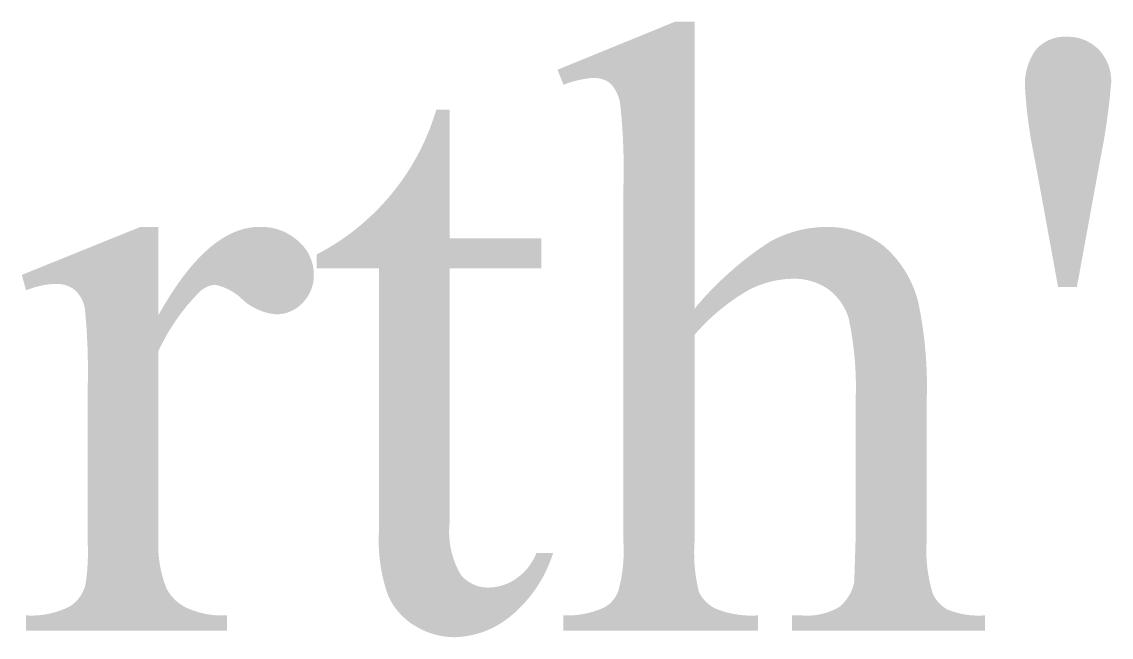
# Model space of a CAD drawing. Header units: millimetres. Extents: x 1235 to 1439, y 1033 to 1126.
# Drawn here: x 1405.66 to 1411.97, y 1053.02 to 1056.58 of the extents above; entities that cross this region are included whole.
import ezdxf

# ---------------------------------------------------------------- set-up
doc = ezdxf.new("R2010")
doc.units = ezdxf.units.MM
doc.layers.add('默认', color=18, linetype='Continuous', true_color=0x000000)

msp = doc.modelspace()

# ---------------------------------------------------------------- hatches: boundary and pattern name
at = {"layer": '默认'}
for points in [[(1409.5542, 1056.5769), (1409.5542, 1054.9167), (1409.5777, 1054.9447), (1409.6018, 1054.9721), (1409.6264, 1054.9992), (1409.6516, 1055.0258), (1409.6773, 1055.0519), (1409.7035, 1055.0776), (1409.7302, 1055.1028), (1409.7573, 1055.1274), (1409.785, 1055.1515), (1409.8131, 1055.1751), (1409.8416, 1055.1981), (1409.8706, 1055.2206), (1409.9, 1055.2424), (1409.9297, 1055.2637), (1409.9598, 1055.2844), (1409.9903, 1055.3045), (1410.0087, 1055.3144), (1410.0275, 1055.3237), (1410.0465, 1055.3324), (1410.0659, 1055.3406), (1410.0856, 1055.3482), (1410.1055, 1055.3551), (1410.1257, 1055.3615), (1410.1461, 1055.3673), (1410.1666, 1055.3724), (1410.1872, 1055.3768), (1410.208, 1055.3806), (1410.2289, 1055.3838), (1410.2497, 1055.3863), (1410.2707, 1055.3882), (1410.2916, 1055.3894), (1410.3124, 1055.39), (1410.3233, 1055.3902), (1410.3343, 1055.3901), (1410.3453, 1055.3898), (1410.3563, 1055.3893), (1410.3673, 1055.3886), (1410.3783, 1055.3876), (1410.3894, 1055.3863), (1410.4004, 1055.3849), (1410.4114, 1055.3832), (1410.4224, 1055.3813), (1410.4333, 1055.3791), (1410.4443, 1055.3767), (1410.4551, 1055.3741), (1410.466, 1055.3713), (1410.4768, 1055.3682), (1410.4875, 1055.3649), (1410.4981, 1055.3613), (1410.5087, 1055.3576), (1410.5191, 1055.3536), (1410.5295, 1055.3494), (1410.5398, 1055.345), (1410.55, 1055.3404), (1410.56, 1055.3355), (1410.5699, 1055.3305), (1410.5798, 1055.3252), (1410.5894, 1055.3198), (1410.599, 1055.3142), (1410.6084, 1055.3084), (1410.6176, 1055.3024), (1410.6267, 1055.2963), (1410.6357, 1055.2899), (1410.6445, 1055.2835), (1410.6538, 1055.2754), (1410.6629, 1055.2672), (1410.672, 1055.2588), (1410.6809, 1055.2501), (1410.6896, 1055.2413), (1410.6982, 1055.2323), (1410.7066, 1055.2231), (1410.7148, 1055.2137), (1410.7229, 1055.2041), (1410.7308, 1055.1944), (1410.7385, 1055.1845), (1410.746, 1055.1744), (1410.7533, 1055.1642), (1410.7604, 1055.1538), (1410.7674, 1055.1433), (1410.774, 1055.1327), (1410.7805, 1055.1219), (1410.7868, 1055.111), (1410.7928, 1055.0999), (1410.7987, 1055.0888), (1410.8043, 1055.0775), (1410.8096, 1055.0662), (1410.8147, 1055.0548), (1410.8196, 1055.0432), (1410.8243, 1055.0316), (1410.8287, 1055.02), (1410.8329, 1055.0083), (1410.8368, 1054.9965), (1410.8405, 1054.9846), (1410.8439, 1054.9728), (1410.8472, 1054.9609), (1410.8501, 1054.949), (1410.8638, 1054.8775), (1410.8752, 1054.8055), (1410.8845, 1054.7331), (1410.8915, 1054.6605), (1410.8963, 1054.5877), (1410.8988, 1054.5148), (1410.8991, 1054.4419), (1410.8972, 1054.3691), (1410.8972, 1053.5663), (1410.8963, 1053.5477), (1410.8958, 1053.5291), (1410.8957, 1053.5105), (1410.896, 1053.4919), (1410.8967, 1053.4732), (1410.8979, 1053.4545), (1410.8994, 1053.4359), (1410.9014, 1053.4173), (1410.9038, 1053.3988), (1410.9066, 1053.3803), (1410.9098, 1053.3619), (1410.9134, 1053.3435), (1410.9175, 1053.3253), (1410.9219, 1053.3072), (1410.9267, 1053.2893), (1410.9319, 1053.2714), (1410.9335, 1053.2678), (1410.9351, 1053.2642), (1410.9368, 1053.2606), (1410.9386, 1053.257), (1410.9405, 1053.2535), (1410.9425, 1053.25), (1410.9445, 1053.2465), (1410.9466, 1053.2431), (1410.9488, 1053.2397), (1410.9511, 1053.2364), (1410.9534, 1053.2331), (1410.9558, 1053.2298), (1410.9583, 1053.2266), (1410.9608, 1053.2234), (1410.9634, 1053.2203), (1410.9661, 1053.2173), (1410.9689, 1053.2143), (1410.9717, 1053.2113), (1410.9745, 1053.2085), (1410.9774, 1053.2057), (1410.9804, 1053.2029), (1410.9834, 1053.2002), (1410.9865, 1053.1976), (1410.9896, 1053.1951), (1410.9928, 1053.1926), (1410.996, 1053.1902), (1410.9993, 1053.1878), (1411.0026, 1053.1856), (1411.0059, 1053.1834), (1411.0093, 1053.1813), (1411.0127, 1053.1792), (1411.0161, 1053.1773), (1411.029, 1053.1722), (1411.042, 1053.1674), (1411.0552, 1053.1631), (1411.0686, 1053.1591), (1411.082, 1053.1555), (1411.0956, 1053.1523), (1411.1093, 1053.1495), (1411.1231, 1053.1471), (1411.137, 1053.1451), (1411.1509, 1053.1435), (1411.1648, 1053.1423), (1411.1787, 1053.1416), (1411.1926, 1053.1412), (1411.2065, 1053.1413), (1411.2204, 1053.1417), (1411.2342, 1053.1426), (1411.2342, 1053.0534), (1410.1191, 1053.0534), (1410.1191, 1053.1426), (1410.1712, 1053.1426), (1410.1782, 1053.142), (1410.1853, 1053.1415), (1410.1924, 1053.1412), (1410.1995, 1053.141), (1410.2066, 1053.141), (1410.2138, 1053.1411), (1410.221, 1053.1413), (1410.2281, 1053.1416), (1410.2353, 1053.1422), (1410.2425, 1053.1428), (1410.2496, 1053.1436), (1410.2568, 1053.1445), (1410.2639, 1053.1456), (1410.271, 1053.1468), (1410.2781, 1053.1481), (1410.2852, 1053.1496), (1410.2922, 1053.1512), (1410.2993, 1053.1529), (1410.3062, 1053.1548), (1410.3132, 1053.1569), (1410.32, 1053.159), (1410.3269, 1053.1613), (1410.3337, 1053.1637), (1410.3404, 1053.1662), (1410.347, 1053.1689), (1410.3536, 1053.1717), (1410.3602, 1053.1746), (1410.3666, 1053.1776), (1410.373, 1053.1808), (1410.3793, 1053.184), (1410.3856, 1053.1874), (1410.3917, 1053.1909), (1410.3957, 1053.1943), (1410.3996, 1053.1977), (1410.4035, 1053.2013), (1410.4073, 1053.2049), (1410.411, 1053.2087), (1410.4147, 1053.2125), (1410.4183, 1053.2164), (1410.4218, 1053.2204), (1410.4253, 1053.2244), (1410.4286, 1053.2286), (1410.4319, 1053.2328), (1410.4351, 1053.2371), (1410.4382, 1053.2414), (1410.4412, 1053.2459), (1410.4442, 1053.2503), (1410.447, 1053.2549), (1410.4497, 1053.2595), (1410.4524, 1053.2642), (1410.4549, 1053.2689), (1410.4573, 1053.2736), (1410.4597, 1053.2784), (1410.4619, 1053.2833), (1410.4641, 1053.2882), (1410.4661, 1053.2931), (1410.468, 1053.2981), (1410.4698, 1053.303), (1410.4715, 1053.3081), (1410.4731, 1053.3131), (1410.4746, 1053.3181), (1410.476, 1053.3232), (1410.4773, 1053.3283), (1410.4784, 1053.3334), (1410.4859, 1053.5663), (1410.4859, 1054.3691), (1410.4879, 1054.4304), (1410.488, 1054.4917), (1410.4861, 1054.5531), (1410.4822, 1054.6144), (1410.4764, 1054.6756), (1410.4687, 1054.7365), (1410.459, 1054.7971), (1410.4475, 1054.8573), (1410.4455, 1054.8637), (1410.4435, 1054.87), (1410.4413, 1054.8764), (1410.439, 1054.8827), (1410.4365, 1054.889), (1410.4339, 1054.8953), (1410.4311, 1054.9015), (1410.4283, 1054.9077), (1410.4253, 1054.9138), (1410.4221, 1054.9198), (1410.4189, 1054.9258), (1410.4155, 1054.9318), (1410.412, 1054.9377), (1410.4083, 1054.9435), (1410.4046, 1054.9492), (1410.4007, 1054.9548), (1410.3967, 1054.9604), (1410.3926, 1054.9659), (1410.3884, 1054.9713), (1410.384, 1054.9766), (1410.3796, 1054.9818), (1410.3751, 1054.9869), (1410.3704, 1054.9919), (1410.3657, 1054.9968), (1410.3609, 1055.0016), (1410.3559, 1055.0063), (1410.3509, 1055.0109), (1410.3459, 1055.0153), (1410.3407, 1055.0197), (1410.3355, 1055.0239), (1410.3302, 1055.028), (1410.3248, 1055.032), (1410.3193, 1055.0356), (1410.3136, 1055.0391), (1410.3079, 1055.0425), (1410.3022, 1055.0458), (1410.2963, 1055.049), (1410.2904, 1055.0521), (1410.2844, 1055.0551), (1410.2783, 1055.058), (1410.2722, 1055.0608), (1410.266, 1055.0634), (1410.2597, 1055.066), (1410.2534, 1055.0684), (1410.2471, 1055.0707), (1410.2407, 1055.0729), (1410.2342, 1055.0749), (1410.2277, 1055.0768), (1410.2212, 1055.0786), (1410.2147, 1055.0803), (1410.2081, 1055.0819), (1410.2015, 1055.0833), (1410.1948, 1055.0846), (1410.1882, 1055.0857), (1410.1815, 1055.0868), (1410.1749, 1055.0877), (1410.1682, 1055.0884), (1410.1615, 1055.0891), (1410.1548, 1055.0896), (1410.1482, 1055.0899), (1410.1415, 1055.0902), (1410.1349, 1055.0903), (1410.1282, 1055.0903), (1410.1216, 1055.0902), (1410.1053, 1055.0896), (1410.089, 1055.0886), (1410.0726, 1055.0871), (1410.0563, 1055.0851), (1410.04, 1055.0827), (1410.0238, 1055.0798), (1410.0076, 1055.0764), (1409.9915, 1055.0725), (1409.9756, 1055.0682), (1409.9598, 1055.0635), (1409.9441, 1055.0583), (1409.9287, 1055.0526), (1409.9134, 1055.0465), (1409.8983, 1055.04), (1409.8835, 1055.0331), (1409.8689, 1055.0258), (1409.8469, 1055.0128), (1409.8251, 1054.9994), (1409.8036, 1054.9855), (1409.7823, 1054.9711), (1409.7614, 1054.9563), (1409.7407, 1054.941), (1409.7204, 1054.9253), (1409.7004, 1054.9091), (1409.6808, 1054.8925), (1409.6615, 1054.8755), (1409.6426, 1054.8581), (1409.6241, 1054.8403), (1409.606, 1054.8222), (1409.5883, 1054.8036), (1409.571, 1054.7848), (1409.5542, 1054.7656), (1409.5542, 1053.5663), (1409.5531, 1053.5481), (1409.5525, 1053.5299), (1409.5521, 1053.5117), (1409.5522, 1053.4934), (1409.5525, 1053.4751), (1409.5533, 1053.4568), (1409.5544, 1053.4386), (1409.5558, 1053.4203), (1409.5576, 1053.4021), (1409.5598, 1053.3839), (1409.5623, 1053.3658), (1409.5652, 1053.3478), (1409.5684, 1053.3298), (1409.572, 1053.3119), (1409.5759, 1053.2941), (1409.5802, 1053.2764), (1409.5822, 1053.2726), (1409.5842, 1053.2689), (1409.5863, 1053.2651), (1409.5885, 1053.2614), (1409.5907, 1053.2578), (1409.5931, 1053.2542), (1409.5955, 1053.2506), (1409.598, 1053.2471), (1409.6006, 1053.2436), (1409.6033, 1053.2402), (1409.606, 1053.2368), (1409.6088, 1053.2335), (1409.6116, 1053.2302), (1409.6146, 1053.227), (1409.6176, 1053.2238), (1409.6207, 1053.2207), (1409.6238, 1053.2177), (1409.627, 1053.2147), (1409.6302, 1053.2118), (1409.6336, 1053.209), (1409.6369, 1053.2062), (1409.6403, 1053.2036), (1409.6438, 1053.201), (1409.6473, 1053.1984), (1409.6509, 1053.196), (1409.6545, 1053.1936), (1409.6581, 1053.1913), (1409.6618, 1053.1891), (1409.6655, 1053.1869), (1409.6693, 1053.1849), (1409.673, 1053.1829), (1409.6768, 1053.181), (1409.6913, 1053.1754), (1409.7059, 1053.1703), (1409.7207, 1053.1655), (1409.7356, 1053.1611), (1409.7507, 1053.1572), (1409.766, 1053.1537), (1409.7813, 1053.1506), (1409.7967, 1053.148), (1409.8122, 1053.1457), (1409.8277, 1053.144), (1409.8433, 1053.1426), (1409.8589, 1053.1417), (1409.8744, 1053.1413), (1409.89, 1053.1413), (1409.9055, 1053.1417), (1409.9209, 1053.1426), (1409.9209, 1053.0534), (1408.796, 1053.0534), (1408.796, 1053.1426), (1408.8111, 1053.1421), (1408.8264, 1053.142), (1408.8416, 1053.1424), (1408.8569, 1053.1433), (1408.8722, 1053.1447), (1408.8874, 1053.1465), (1408.9026, 1053.1488), (1408.9178, 1053.1515), (1408.9328, 1053.1548), (1408.9478, 1053.1584), (1408.9625, 1053.1626), (1408.9772, 1053.1671), (1408.9917, 1053.1721), (1409.0059, 1053.1776), (1409.02, 1053.1834), (1409.0338, 1053.1897), (1409.0372, 1053.1916), (1409.0405, 1053.1936), (1409.0437, 1053.1957), (1409.047, 1053.1979), (1409.0502, 1053.2001), (1409.0533, 1053.2025), (1409.0564, 1053.2049), (1409.0595, 1053.2073), (1409.0625, 1053.2099), (1409.0654, 1053.2125), (1409.0683, 1053.2152), (1409.0712, 1053.218), (1409.074, 1053.2208), (1409.0767, 1053.2237), (1409.0793, 1053.2266), (1409.0819, 1053.2296), (1409.0845, 1053.2327), (1409.0869, 1053.2358), (1409.0893, 1053.239), (1409.0916, 1053.2422), (1409.0938, 1053.2455), (1409.096, 1053.2488), (1409.0981, 1053.2521), (1409.1001, 1053.2555), (1409.102, 1053.259), (1409.1038, 1053.2624), (1409.1056, 1053.2659), (1409.1073, 1053.2695), (1409.1089, 1053.273), (1409.1104, 1053.2766), (1409.1118, 1053.2802), (1409.1131, 1053.2838), (1409.1177, 1053.301), (1409.122, 1053.3183), (1409.1258, 1053.3357), (1409.1294, 1053.3531), (1409.1325, 1053.3707), (1409.1353, 1053.3884), (1409.1377, 1053.4061), (1409.1398, 1053.4238), (1409.1415, 1053.4416), (1409.1428, 1053.4594), (1409.1437, 1053.4773), (1409.1443, 1053.4951), (1409.1445, 1053.513), (1409.1443, 1053.5308), (1409.1438, 1053.5486), (1409.1429, 1053.5663), (1409.1429, 1055.6205), (1409.1442, 1055.6803), (1409.1445, 1055.7401), (1409.1437, 1055.8), (1409.1419, 1055.8599), (1409.1391, 1055.9197), (1409.1352, 1055.9795), (1409.1303, 1056.0391), (1409.1243, 1056.0987), (1409.1237, 1056.1028), (1409.1231, 1056.107), (1409.1224, 1056.1112), (1409.1216, 1056.1153), (1409.1207, 1056.1195), (1409.1198, 1056.1236), (1409.1187, 1056.1278), (1409.1176, 1056.1319), (1409.1164, 1056.136), (1409.1151, 1056.1401), (1409.1137, 1056.1441), (1409.1122, 1056.1481), (1409.1107, 1056.1522), (1409.1091, 1056.1561), (1409.1074, 1056.1601), (1409.1056, 1056.164), (1409.1037, 1056.1679), (1409.1018, 1056.1717), (1409.0997, 1056.1755), (1409.0976, 1056.1792), (1409.0955, 1056.1829), (1409.0932, 1056.1866), (1409.0909, 1056.1902), (1409.0886, 1056.1938), (1409.0861, 1056.1973), (1409.0836, 1056.2007), (1409.081, 1056.2041), (1409.0784, 1056.2074), (1409.0757, 1056.2107), (1409.0729, 1056.2139), (1409.0701, 1056.217), (1409.0673, 1056.2201), (1409.0646, 1056.2221), (1409.0619, 1056.2241), (1409.0591, 1056.2261), (1409.0562, 1056.2279), (1409.0533, 1056.2297), (1409.0504, 1056.2315), (1409.0474, 1056.2332), (1409.0443, 1056.2348), (1409.0413, 1056.2364), (1409.0382, 1056.2379), (1409.035, 1056.2393), (1409.0318, 1056.2407), (1409.0286, 1056.242), (1409.0253, 1056.2432), (1409.0221, 1056.2444), (1409.0188, 1056.2454), (1409.0154, 1056.2464), (1409.0121, 1056.2474), (1409.0087, 1056.2482), (1409.0053, 1056.249), (1409.0019, 1056.2497), (1408.9985, 1056.2503), (1408.9951, 1056.2509), (1408.9917, 1056.2513), (1408.9883, 1056.2517), (1408.9849, 1056.252), (1408.9814, 1056.2523), (1408.978, 1056.2524), (1408.9746, 1056.2525), (1408.9712, 1056.2525), (1408.9678, 1056.2525), (1408.9645, 1056.2523), (1408.9537, 1056.2513), (1408.9429, 1056.25), (1408.9322, 1056.2486), (1408.9214, 1056.247), (1408.9107, 1056.2452), (1408.9, 1056.2431), (1408.8894, 1056.2409), (1408.8788, 1056.2386), (1408.8682, 1056.236), (1408.8577, 1056.2332), (1408.8472, 1056.2302), (1408.8369, 1056.2271), (1408.8265, 1056.2237), (1408.8163, 1056.2202), (1408.8061, 1056.2165), (1408.796, 1056.2127), (1408.7613, 1056.2994), (1409.4402, 1056.5769)], [(1411.5241, 1055.7766), (1411.5136, 1055.8274), (1411.5041, 1055.8785), (1411.4955, 1055.9297), (1411.4879, 1055.9812), (1411.4812, 1056.0327), (1411.4756, 1056.0844), (1411.4709, 1056.1361), (1411.4671, 1056.1879), (1411.4665, 1056.1954), (1411.4661, 1056.2029), (1411.4659, 1056.2104), (1411.4658, 1056.218), (1411.4659, 1056.2256), (1411.4662, 1056.2332), (1411.4666, 1056.2408), (1411.4672, 1056.2484), (1411.468, 1056.2561), (1411.469, 1056.2637), (1411.4701, 1056.2713), (1411.4714, 1056.2789), (1411.4729, 1056.2865), (1411.4746, 1056.294), (1411.4764, 1056.3015), (1411.4784, 1056.309), (1411.4805, 1056.3164), (1411.4829, 1056.3237), (1411.4854, 1056.331), (1411.488, 1056.3383), (1411.4908, 1056.3455), (1411.4938, 1056.3525), (1411.497, 1056.3596), (1411.5002, 1056.3665), (1411.5037, 1056.3733), (1411.5073, 1056.3801), (1411.511, 1056.3867), (1411.5148, 1056.3933), (1411.5188, 1056.3997), (1411.5229, 1056.406), (1411.5272, 1056.4122), (1411.5315, 1056.4183), (1411.5356, 1056.4227), (1411.5399, 1056.4269), (1411.5442, 1056.431), (1411.5487, 1056.4351), (1411.5534, 1056.439), (1411.5581, 1056.4428), (1411.563, 1056.4465), (1411.568, 1056.4501), (1411.5731, 1056.4536), (1411.5783, 1056.4569), (1411.5836, 1056.4601), (1411.589, 1056.4631), (1411.5945, 1056.466), (1411.6001, 1056.4688), (1411.6058, 1056.4714), (1411.6115, 1056.4738), (1411.6173, 1056.4761), (1411.6232, 1056.4782), (1411.6291, 1056.4801), (1411.635, 1056.4819), (1411.641, 1056.4835), (1411.6471, 1056.485), (1411.6531, 1056.4863), (1411.6592, 1056.4874), (1411.6652, 1056.4883), (1411.6713, 1056.4891), (1411.6774, 1056.4897), (1411.6835, 1056.4901), (1411.6895, 1056.4904), (1411.6955, 1056.4905), (1411.7015, 1056.4904), (1411.7075, 1056.4902), (1411.7137, 1056.4903), (1411.7199, 1056.4903), (1411.7262, 1056.4901), (1411.7325, 1056.4897), (1411.7388, 1056.4892), (1411.7451, 1056.4885), (1411.7514, 1056.4877), (1411.7578, 1056.4867), (1411.7641, 1056.4855), (1411.7703, 1056.4842), (1411.7766, 1056.4827), (1411.7828, 1056.481), (1411.789, 1056.4792), (1411.7952, 1056.4772), (1411.8013, 1056.475), (1411.8073, 1056.4727), (1411.8133, 1056.4703), (1411.8192, 1056.4677), (1411.8251, 1056.4649), (1411.8308, 1056.462), (1411.8365, 1056.4589), (1411.8421, 1056.4557), (1411.8476, 1056.4524), (1411.853, 1056.449), (1411.8583, 1056.4454), (1411.8635, 1056.4417), (1411.8685, 1056.4378), (1411.8735, 1056.4339), (1411.8783, 1056.4298), (1411.883, 1056.4257), (1411.8876, 1056.4214), (1411.8921, 1056.4171), (1411.8965, 1056.4124), (1411.9008, 1056.4076), (1411.905, 1056.4027), (1411.9092, 1056.3976), (1411.9132, 1056.3924), (1411.9171, 1056.3871), (1411.9208, 1056.3817), (1411.9245, 1056.3762), (1411.928, 1056.3706), (1411.9313, 1056.3648), (1411.9346, 1056.359), (1411.9376, 1056.3531), (1411.9406, 1056.3471), (1411.9433, 1056.341), (1411.946, 1056.3348), (1411.9484, 1056.3286), (1411.9507, 1056.3223), (1411.9529, 1056.316), (1411.9548, 1056.3096), (1411.9566, 1056.3032), (1411.9583, 1056.2967), (1411.9597, 1056.2902), (1411.961, 1056.2837), (1411.9622, 1056.2771), (1411.9631, 1056.2706), (1411.9639, 1056.2641), (1411.9645, 1056.2575), (1411.965, 1056.251), (1411.9653, 1056.2445), (1411.9654, 1056.238), (1411.9654, 1056.2315), (1411.9652, 1056.2251), (1411.9544, 1056.1116), (1411.94, 1055.9986), (1411.9221, 1055.886), (1411.9007, 1055.7741), (1411.7669, 1055.0431), (1411.6579, 1055.0431)], [(1408.1368, 1056.069), (1408.1368, 1055.3231), (1408.6671, 1055.3231), (1408.6671, 1055.1497), (1408.1368, 1055.1497), (1408.1368, 1053.6778), (1408.136, 1053.6683), (1408.1352, 1053.6588), (1408.1347, 1053.6493), (1408.1344, 1053.6397), (1408.1342, 1053.6301), (1408.1343, 1053.6204), (1408.1345, 1053.6108), (1408.1349, 1053.6011), (1408.1355, 1053.5915), (1408.1363, 1053.5818), (1408.1373, 1053.5721), (1408.1384, 1053.5625), (1408.1398, 1053.5529), (1408.1413, 1053.5433), (1408.1431, 1053.5337), (1408.145, 1053.5241), (1408.1471, 1053.5146), (1408.1494, 1053.5052), (1408.1519, 1053.4958), (1408.1546, 1053.4864), (1408.1574, 1053.4771), (1408.1605, 1053.4679), (1408.1637, 1053.4588), (1408.1671, 1053.4497), (1408.1706, 1053.4407), (1408.1743, 1053.4318), (1408.1782, 1053.423), (1408.1823, 1053.4143), (1408.1865, 1053.4057), (1408.1909, 1053.3972), (1408.1954, 1053.3887), (1408.2, 1053.3805), (1408.2036, 1053.3761), (1408.2072, 1053.3718), (1408.2111, 1053.3675), (1408.215, 1053.3634), (1408.2191, 1053.3594), (1408.2234, 1053.3554), (1408.2277, 1053.3516), (1408.2322, 1053.3479), (1408.2368, 1053.3443), (1408.2416, 1053.3408), (1408.2464, 1053.3375), (1408.2514, 1053.3342), (1408.2564, 1053.3312), (1408.2616, 1053.3283), (1408.2668, 1053.3255), (1408.2721, 1053.3229), (1408.2775, 1053.3204), (1408.283, 1053.3181), (1408.2885, 1053.316), (1408.2941, 1053.314), (1408.2997, 1053.3122), (1408.3053, 1053.3106), (1408.311, 1053.3092), (1408.3167, 1053.3079), (1408.3224, 1053.3068), (1408.3282, 1053.3058), (1408.3339, 1053.305), (1408.3396, 1053.3044), (1408.3453, 1053.304), (1408.351, 1053.3037), (1408.3567, 1053.3036), (1408.3623, 1053.3036), (1408.3675, 1053.3038), (1408.3728, 1053.304), (1408.378, 1053.3043), (1408.3832, 1053.3047), (1408.3885, 1053.3052), (1408.3937, 1053.3058), (1408.3989, 1053.3065), (1408.4042, 1053.3073), (1408.4094, 1053.3082), (1408.4146, 1053.3091), (1408.4198, 1053.3102), (1408.4249, 1053.3114), (1408.4301, 1053.3127), (1408.4352, 1053.3141), (1408.4403, 1053.3156), (1408.4454, 1053.3171), (1408.4505, 1053.3188), (1408.4555, 1053.3206), (1408.4605, 1053.3224), (1408.4654, 1053.3244), (1408.4703, 1053.3264), (1408.4752, 1053.3286), (1408.48, 1053.3308), (1408.4848, 1053.3331), (1408.4895, 1053.3355), (1408.4942, 1053.3379), (1408.4988, 1053.3405), (1408.5033, 1053.3431), (1408.5078, 1053.3458), (1408.5122, 1053.3486), (1408.5166, 1053.3515), (1408.5258, 1053.3579), (1408.5307, 1053.3614), (1408.5355, 1053.3651), (1408.5402, 1053.3688), (1408.5449, 1053.3726), (1408.5495, 1053.3765), (1408.554, 1053.3805), (1408.5585, 1053.3846), (1408.5629, 1053.3888), (1408.5673, 1053.3931), (1408.5715, 1053.3975), (1408.5757, 1053.4019), (1408.5798, 1053.4064), (1408.5838, 1053.4111), (1408.5878, 1053.4157), (1408.5916, 1053.4205), (1408.5954, 1053.4253), (1408.599, 1053.4302), (1408.6026, 1053.4352), (1408.6061, 1053.4402), (1408.6094, 1053.4453), (1408.6127, 1053.4504), (1408.6159, 1053.4556), (1408.619, 1053.4609), (1408.622, 1053.4662), (1408.6248, 1053.4715), (1408.6276, 1053.4769), (1408.6303, 1053.4823), (1408.6328, 1053.4878), (1408.6353, 1053.4933), (1408.6376, 1053.4988), (1408.6399, 1053.5043), (1408.7365, 1053.5043), (1408.7322, 1053.4912), (1408.7278, 1053.4782), (1408.723, 1053.4652), (1408.7181, 1053.4522), (1408.7129, 1053.4394), (1408.7074, 1053.4265), (1408.7017, 1053.4138), (1408.6958, 1053.4012), (1408.6897, 1053.3886), (1408.6833, 1053.3762), (1408.6767, 1053.3638), (1408.6698, 1053.3516), (1408.6628, 1053.3395), (1408.6555, 1053.3275), (1408.648, 1053.3156), (1408.6402, 1053.3039), (1408.6323, 1053.2923), (1408.6242, 1053.2809), (1408.6158, 1053.2696), (1408.6073, 1053.2584), (1408.5986, 1053.2475), (1408.5896, 1053.2367), (1408.5805, 1053.226), (1408.5713, 1053.2156), (1408.5618, 1053.2053), (1408.5522, 1053.1952), (1408.5424, 1053.1853), (1408.5324, 1053.1756), (1408.5223, 1053.1661), (1408.5121, 1053.1568), (1408.5017, 1053.1478), (1408.4912, 1053.1389), (1408.4827, 1053.1319), (1408.4741, 1053.1252), (1408.4653, 1053.1186), (1408.4563, 1053.1121), (1408.4472, 1053.1059), (1408.4379, 1053.0998), (1408.4285, 1053.0939), (1408.4189, 1053.0882), (1408.4092, 1053.0827), (1408.3994, 1053.0773), (1408.3894, 1053.0722), (1408.3794, 1053.0673), (1408.3692, 1053.0626), (1408.3589, 1053.0581), (1408.3485, 1053.0538), (1408.3381, 1053.0498), (1408.3275, 1053.0459), (1408.3169, 1053.0423), (1408.3062, 1053.039), (1408.2954, 1053.0358), (1408.2846, 1053.0329), (1408.2737, 1053.0302), (1408.2628, 1053.0278), (1408.2519, 1053.0255), (1408.2409, 1053.0236), (1408.2299, 1053.0218), (1408.2189, 1053.0203), (1408.2079, 1053.019), (1408.197, 1053.018), (1408.186, 1053.0172), (1408.175, 1053.0166), (1408.1641, 1053.0162), (1408.1496, 1053.0166), (1408.135, 1053.0174), (1408.1205, 1053.0188), (1408.1059, 1053.0206), (1408.0914, 1053.0229), (1408.077, 1053.0258), (1408.0626, 1053.0291), (1408.0484, 1053.0328), (1408.0342, 1053.0371), (1408.0203, 1053.0418), (1408.0065, 1053.047), (1407.9929, 1053.0526), (1407.9796, 1053.0587), (1407.9665, 1053.0652), (1407.9536, 1053.0721), (1407.9346, 1053.0832), (1407.9281, 1053.0872), (1407.9217, 1053.0913), (1407.9153, 1053.0956), (1407.909, 1053.1), (1407.9028, 1053.1045), (1407.8967, 1053.1092), (1407.8907, 1053.114), (1407.8847, 1053.1189), (1407.8788, 1053.1239), (1407.8731, 1053.1291), (1407.8674, 1053.1344), (1407.8619, 1053.1398), (1407.8564, 1053.1453), (1407.8511, 1053.151), (1407.8458, 1053.1567), (1407.8407, 1053.1626), (1407.8358, 1053.1685), (1407.8309, 1053.1746), (1407.8262, 1053.1807), (1407.8216, 1053.187), (1407.8171, 1053.1933), (1407.8127, 1053.1997), (1407.8085, 1053.2062), (1407.8045, 1053.2127), (1407.8005, 1053.2194), (1407.7968, 1053.226), (1407.7931, 1053.2328), (1407.7896, 1053.2396), (1407.7863, 1053.2464), (1407.7831, 1053.2533), (1407.78, 1053.2603), (1407.7727, 1053.282), (1407.7659, 1053.304), (1407.7596, 1053.3261), (1407.7539, 1053.3485), (1407.7487, 1053.371), (1407.744, 1053.3936), (1407.7399, 1053.4164), (1407.7363, 1053.4392), (1407.7333, 1053.4622), (1407.7309, 1053.4852), (1407.729, 1053.5082), (1407.7277, 1053.5313), (1407.7269, 1053.5543), (1407.7267, 1053.5774), (1407.7271, 1053.6004), (1407.728, 1053.6233), (1407.728, 1055.1497), (1407.3687, 1055.1497), (1407.3687, 1055.2314), (1407.3987, 1055.2474), (1407.4285, 1055.2642), (1407.458, 1055.2818), (1407.4871, 1055.3002), (1407.5159, 1055.3195), (1407.5443, 1055.3395), (1407.5723, 1055.3602), (1407.5998, 1055.3818), (1407.6268, 1055.4041), (1407.6533, 1055.4271), (1407.6793, 1055.4508), (1407.7047, 1055.4752), (1407.7295, 1055.5003), (1407.7537, 1055.5261), (1407.7772, 1055.5525), (1407.8001, 1055.5794), (1407.8222, 1055.607), (1407.8437, 1055.6351), (1407.8644, 1055.6637), (1407.8843, 1055.6928), (1407.9035, 1055.7224), (1407.9219, 1055.7524), (1407.9394, 1055.7828), (1407.9562, 1055.8136), (1407.9721, 1055.8447), (1407.9872, 1055.8761), (1408.0015, 1055.9077), (1408.0149, 1055.9396), (1408.0275, 1055.9717), (1408.0392, 1056.004), (1408.05, 1056.0364), (1408.06, 1056.069)], [(1406.4519, 1055.39), (1406.4519, 1054.8796), (1406.4876, 1054.9414), (1406.5234, 1054.9992), (1406.5413, 1055.0266), (1406.5593, 1055.053), (1406.5773, 1055.0785), (1406.5953, 1055.1029), (1406.6134, 1055.1263), (1406.6314, 1055.1487), (1406.6496, 1055.1702), (1406.6677, 1055.1906), (1406.6859, 1055.2101), (1406.7041, 1055.2285), (1406.7223, 1055.246), (1406.7406, 1055.2624), (1406.7588, 1055.2779), (1406.7772, 1055.2923), (1406.7863, 1055.2992), (1406.7955, 1055.3058), (1406.8047, 1055.3121), (1406.8139, 1055.3182), (1406.8231, 1055.3241), (1406.8323, 1055.3297), (1406.8415, 1055.3351), (1406.8507, 1055.3402), (1406.86, 1055.345), (1406.8692, 1055.3496), (1406.8784, 1055.354), (1406.8877, 1055.3581), (1406.8969, 1055.362), (1406.9062, 1055.3656), (1406.9155, 1055.369), (1406.9248, 1055.3721), (1406.934, 1055.3749), (1406.9433, 1055.3776), (1406.9526, 1055.3799), (1406.9619, 1055.382), (1406.9713, 1055.3839), (1406.9806, 1055.3855), (1406.9899, 1055.3869), (1406.9992, 1055.388), (1407.0086, 1055.3889), (1407.0179, 1055.3895), (1407.0273, 1055.3899), (1407.0442, 1055.3902), (1407.0517, 1055.3902), (1407.0593, 1055.39), (1407.0669, 1055.3896), (1407.0746, 1055.3891), (1407.0822, 1055.3883), (1407.0898, 1055.3874), (1407.0975, 1055.3863), (1407.1051, 1055.385), (1407.1127, 1055.3835), (1407.1203, 1055.3818), (1407.1278, 1055.3799), (1407.1353, 1055.3779), (1407.1428, 1055.3756), (1407.1502, 1055.3732), (1407.1576, 1055.3706), (1407.1648, 1055.3678), (1407.172, 1055.3649), (1407.1792, 1055.3617), (1407.1862, 1055.3584), (1407.1932, 1055.355), (1407.2, 1055.3513), (1407.2068, 1055.3475), (1407.2134, 1055.3436), (1407.22, 1055.3395), (1407.2264, 1055.3352), (1407.2327, 1055.3309), (1407.2388, 1055.3263), (1407.2449, 1055.3217), (1407.2508, 1055.3169), (1407.2565, 1055.312), (1407.2622, 1055.307), (1407.2671, 1055.3026), (1407.272, 1055.2981), (1407.2768, 1055.2934), (1407.2815, 1055.2886), (1407.2861, 1055.2836), (1407.2906, 1055.2785), (1407.2949, 1055.2732), (1407.2991, 1055.2679), (1407.3032, 1055.2623), (1407.3072, 1055.2567), (1407.311, 1055.251), (1407.3146, 1055.2451), (1407.3181, 1055.2391), (1407.3214, 1055.2331), (1407.3246, 1055.2269), (1407.3276, 1055.2207), (1407.3304, 1055.2143), (1407.3331, 1055.208), (1407.3356, 1055.2015), (1407.3379, 1055.195), (1407.34, 1055.1884), (1407.342, 1055.1818), (1407.3437, 1055.1752), (1407.3453, 1055.1685), (1407.3467, 1055.1618), (1407.3479, 1055.1551), (1407.3489, 1055.1484), (1407.3498, 1055.1417), (1407.3504, 1055.135), (1407.3509, 1055.1283), (1407.3512, 1055.1216), (1407.3514, 1055.115), (1407.3513, 1055.1039), (1407.3511, 1055.0984), (1407.3508, 1055.0928), (1407.3503, 1055.0872), (1407.3497, 1055.0817), (1407.3489, 1055.0761), (1407.348, 1055.0705), (1407.3469, 1055.0649), (1407.3457, 1055.0594), (1407.3444, 1055.0538), (1407.3429, 1055.0483), (1407.3413, 1055.0429), (1407.3395, 1055.0374), (1407.3377, 1055.032), (1407.3356, 1055.0267), (1407.3335, 1055.0214), (1407.3312, 1055.0162), (1407.3287, 1055.011), (1407.3262, 1055.0059), (1407.3235, 1055.0009), (1407.3207, 1054.9959), (1407.3178, 1054.991), (1407.3148, 1054.9863), (1407.3117, 1054.9816), (1407.3084, 1054.977), (1407.3051, 1054.9724), (1407.3016, 1054.968), (1407.2981, 1054.9637), (1407.2944, 1054.9595), (1407.2907, 1054.9554), (1407.2833, 1054.9476), (1407.2796, 1054.9438), (1407.2758, 1054.9402), (1407.2719, 1054.9366), (1407.2678, 1054.9331), (1407.2637, 1054.9297), (1407.2594, 1054.9264), (1407.2551, 1054.9232), (1407.2506, 1054.9201), (1407.2461, 1054.9171), (1407.2415, 1054.9142), (1407.2368, 1054.9114), (1407.232, 1054.9088), (1407.2271, 1054.9063), (1407.2222, 1054.9039), (1407.2172, 1054.9016), (1407.2122, 1054.8995), (1407.2071, 1054.8975), (1407.2019, 1054.8957), (1407.1968, 1054.894), (1407.1915, 1054.8924), (1407.1863, 1054.891), (1407.181, 1054.8897), (1407.1757, 1054.8886), (1407.1704, 1054.8876), (1407.1651, 1054.8867), (1407.1597, 1054.886), (1407.1544, 1054.8854), (1407.1491, 1054.885), (1407.1438, 1054.8847), (1407.1386, 1054.8845), (1407.1333, 1054.8845), (1407.1267, 1054.8851), (1407.1201, 1054.8859), (1407.1134, 1054.8868), (1407.1068, 1054.8878), (1407.1002, 1054.889), (1407.0936, 1054.8903), (1407.087, 1054.8918), (1407.0804, 1054.8934), (1407.0738, 1054.8951), (1407.0673, 1054.897), (1407.0608, 1054.899), (1407.0543, 1054.9011), (1407.0479, 1054.9034), (1407.0415, 1054.9058), (1407.0352, 1054.9084), (1407.0289, 1054.911), (1407.0227, 1054.9139), (1407.0165, 1054.9168), (1407.0104, 1054.9199), (1407.0044, 1054.923), (1406.9985, 1054.9264), (1406.9926, 1054.9298), (1406.9868, 1054.9333), (1406.9811, 1054.937), (1406.9755, 1054.9408), (1406.9699, 1054.9447), (1406.9645, 1054.9486), (1406.9592, 1054.9527), (1406.9539, 1054.9569), (1406.9488, 1054.9612), (1406.9437, 1054.9656), (1406.9388, 1054.97), (1406.9347, 1054.974), (1406.9306, 1054.9778), (1406.9263, 1054.9816), (1406.922, 1054.9854), (1406.9176, 1054.9891), (1406.9132, 1054.9927), (1406.9086, 1054.9962), (1406.904, 1054.9996), (1406.8994, 1055.003), (1406.8947, 1055.0063), (1406.8899, 1055.0095), (1406.885, 1055.0126), (1406.8801, 1055.0157), (1406.8751, 1055.0186), (1406.8701, 1055.0215), (1406.865, 1055.0243), (1406.8599, 1055.0269), (1406.8547, 1055.0295), (1406.8495, 1055.032), (1406.8443, 1055.0344), (1406.839, 1055.0367), (1406.8337, 1055.0389), (1406.8283, 1055.041), (1406.8229, 1055.043), (1406.8175, 1055.045), (1406.812, 1055.0468), (1406.8066, 1055.0485), (1406.8011, 1055.0501), (1406.7956, 1055.0516), (1406.79, 1055.053), (1406.7845, 1055.0543), (1406.779, 1055.0555), (1406.7756, 1055.0551), (1406.7722, 1055.0547), (1406.7688, 1055.0542), (1406.7654, 1055.0535), (1406.762, 1055.0529), (1406.7587, 1055.0521), (1406.7553, 1055.0512), (1406.7519, 1055.0503), (1406.7486, 1055.0493), (1406.7453, 1055.0482), (1406.742, 1055.047), (1406.7387, 1055.0457), (1406.7355, 1055.0444), (1406.7323, 1055.043), (1406.7291, 1055.0415), (1406.7259, 1055.0399), (1406.7228, 1055.0383), (1406.7197, 1055.0366), (1406.7167, 1055.0348), (1406.7137, 1055.0329), (1406.7108, 1055.031), (1406.7079, 1055.029), (1406.7051, 1055.027), (1406.7023, 1055.0248), (1406.6996, 1055.0227), (1406.697, 1055.0204), (1406.6944, 1055.0181), (1406.6918, 1055.0158), (1406.6893, 1055.0134), (1406.6869, 1055.011), (1406.6846, 1055.0085), (1406.6823, 1055.0059), (1406.6648, 1054.9876), (1406.6475, 1054.9688), (1406.6307, 1054.9497), (1406.6143, 1054.9302), (1406.5983, 1054.9103), (1406.5827, 1054.8901), (1406.5675, 1054.8695), (1406.5528, 1054.8486), (1406.5385, 1054.8274), (1406.5247, 1054.8058), (1406.5113, 1054.7841), (1406.4984, 1054.762), (1406.4861, 1054.7397), (1406.4742, 1054.7171), (1406.4628, 1054.6944), (1406.4519, 1054.6714), (1406.4519, 1053.5836), (1406.4512, 1053.5656), (1406.451, 1053.5475), (1406.4512, 1053.5293), (1406.452, 1053.5111), (1406.4532, 1053.4929), (1406.455, 1053.4748), (1406.4572, 1053.4567), (1406.46, 1053.4386), (1406.4632, 1053.4206), (1406.4669, 1053.4028), (1406.4711, 1053.385), (1406.4757, 1053.3674), (1406.4809, 1053.3499), (1406.4865, 1053.3326), (1406.4925, 1053.3156), (1406.499, 1053.2987), (1406.5013, 1053.2943), (1406.5038, 1053.2899), (1406.5063, 1053.2856), (1406.5089, 1053.2813), (1406.5116, 1053.277), (1406.5144, 1053.2728), (1406.5173, 1053.2687), (1406.5203, 1053.2646), (1406.5234, 1053.2605), (1406.5265, 1053.2565), (1406.5298, 1053.2526), (1406.5331, 1053.2487), (1406.5365, 1053.2449), (1406.5399, 1053.2411), (1406.5435, 1053.2375), (1406.5471, 1053.2339), (1406.5508, 1053.2303), (1406.5545, 1053.2269), (1406.5583, 1053.2235), (1406.5622, 1053.2202), (1406.5662, 1053.2169), (1406.5702, 1053.2138), (1406.5743, 1053.2107), (1406.5784, 1053.2078), (1406.5825, 1053.2049), (1406.5868, 1053.2021), (1406.591, 1053.1994), (1406.5953, 1053.1967), (1406.5997, 1053.1942), (1406.6041, 1053.1918), (1406.6085, 1053.1894), (1406.613, 1053.1872), (1406.6267, 1053.1811), (1406.6406, 1053.1755), (1406.6548, 1053.1703), (1406.6691, 1053.1655), (1406.6836, 1053.1611), (1406.6983, 1053.1571), (1406.7131, 1053.1536), (1406.7279, 1053.1506), (1406.7429, 1053.148), (1406.7579, 1053.1458), (1406.773, 1053.1442), (1406.7881, 1053.1429), (1406.8032, 1053.1422), (1406.8183, 1053.1418), (1406.8334, 1053.142), (1406.8483, 1053.1426), (1406.8483, 1053.0534), (1405.6862, 1053.0534), (1405.6862, 1053.1426), (1405.7027, 1053.1417), (1405.7193, 1053.1415), (1405.7359, 1053.1418), (1405.7525, 1053.1426), (1405.7692, 1053.1441), (1405.7858, 1053.1461), (1405.8024, 1053.1487), (1405.8189, 1053.1519), (1405.8352, 1053.1557), (1405.8514, 1053.16), (1405.8674, 1053.1649), (1405.8833, 1053.1703), (1405.8988, 1053.1762), (1405.9142, 1053.1827), (1405.9292, 1053.1897), (1405.9439, 1053.1971), (1405.9479, 1053.1998), (1405.9517, 1053.2027), (1405.9556, 1053.2056), (1405.9594, 1053.2087), (1405.9631, 1053.2118), (1405.9667, 1053.2151), (1405.9703, 1053.2184), (1405.9738, 1053.2218), (1405.9773, 1053.2253), (1405.9807, 1053.2289), (1405.984, 1053.2326), (1405.9872, 1053.2364), (1405.9903, 1053.2402), (1405.9933, 1053.2441), (1405.9963, 1053.2481), (1405.9991, 1053.2521), (1406.0019, 1053.2563), (1406.0045, 1053.2605), (1406.0071, 1053.2647), (1406.0096, 1053.269), (1406.0119, 1053.2733), (1406.0142, 1053.2777), (1406.0163, 1053.2822), (1406.0183, 1053.2867), (1406.0203, 1053.2912), (1406.0221, 1053.2957), (1406.0238, 1053.3003), (1406.0254, 1053.3049), (1406.0269, 1053.3095), (1406.0282, 1053.3142), (1406.0295, 1053.3188), (1406.0306, 1053.3235), (1406.0347, 1053.3533), (1406.038, 1053.3832), (1406.0406, 1053.4133), (1406.0425, 1053.4433), (1406.0437, 1053.4735), (1406.0442, 1053.5036), (1406.044, 1053.5337), (1406.043, 1053.5638), (1406.043, 1054.4435), (1406.0447, 1054.5616), (1406.0426, 1054.6797), (1406.0367, 1054.7978), (1406.0269, 1054.9155), (1406.0263, 1054.9194), (1406.0256, 1054.9232), (1406.0248, 1054.9271), (1406.0239, 1054.931), (1406.023, 1054.9348), (1406.0219, 1054.9387), (1406.0208, 1054.9425), (1406.0196, 1054.9463), (1406.0183, 1054.9501), (1406.0169, 1054.9539), (1406.0154, 1054.9576), (1406.0139, 1054.9613), (1406.0122, 1054.965), (1406.0105, 1054.9686), (1406.0087, 1054.9723), (1406.0068, 1054.9758), (1406.0049, 1054.9794), (1406.0028, 1054.9828), (1406.0007, 1054.9863), (1405.9986, 1054.9897), (1405.9963, 1054.993), (1405.994, 1054.9963), (1405.9916, 1054.9995), (1405.9892, 1055.0027), (1405.9866, 1055.0058), (1405.9841, 1055.0088), (1405.9814, 1055.0118), (1405.9787, 1055.0148), (1405.976, 1055.0176), (1405.9732, 1055.0204), (1405.9704, 1055.0231), (1405.9675, 1055.0258), (1405.9646, 1055.0279), (1405.9617, 1055.03), (1405.9588, 1055.032), (1405.9558, 1055.034), (1405.9528, 1055.0359), (1405.9497, 1055.0377), (1405.9466, 1055.0395), (1405.9434, 1055.0412), (1405.9402, 1055.0429), (1405.9369, 1055.0445), (1405.9336, 1055.046), (1405.9303, 1055.0475), (1405.9269, 1055.0488), (1405.9235, 1055.0501), (1405.9201, 1055.0514), (1405.9166, 1055.0525), (1405.9131, 1055.0536), (1405.9096, 1055.0546), (1405.9061, 1055.0555), (1405.9025, 1055.0564), (1405.899, 1055.0571), (1405.8954, 1055.0578), (1405.8918, 1055.0584), (1405.8883, 1055.059), (1405.8847, 1055.0594), (1405.8811, 1055.0598), (1405.8775, 1055.0601), (1405.8739, 1055.0603), (1405.8703, 1055.0605), (1405.8668, 1055.0605), (1405.8632, 1055.0605), (1405.8597, 1055.0605), (1405.8486, 1055.06), (1405.8375, 1055.0593), (1405.8264, 1055.0584), (1405.8153, 1055.0571), (1405.8042, 1055.0557), (1405.7932, 1055.054), (1405.7822, 1055.052), (1405.7713, 1055.0498), (1405.7604, 1055.0473), (1405.7495, 1055.0446), (1405.7387, 1055.0416), (1405.728, 1055.0384), (1405.7174, 1055.035), (1405.7069, 1055.0313), (1405.6965, 1055.0274), (1405.6862, 1055.0233), (1405.6614, 1055.1125), (1406.3478, 1055.39)]]:
    msp.add_hatch(color=256, dxfattribs=at).paths.add_polyline_path(points, flags=0)

doc.saveas('drawing.dxf')
